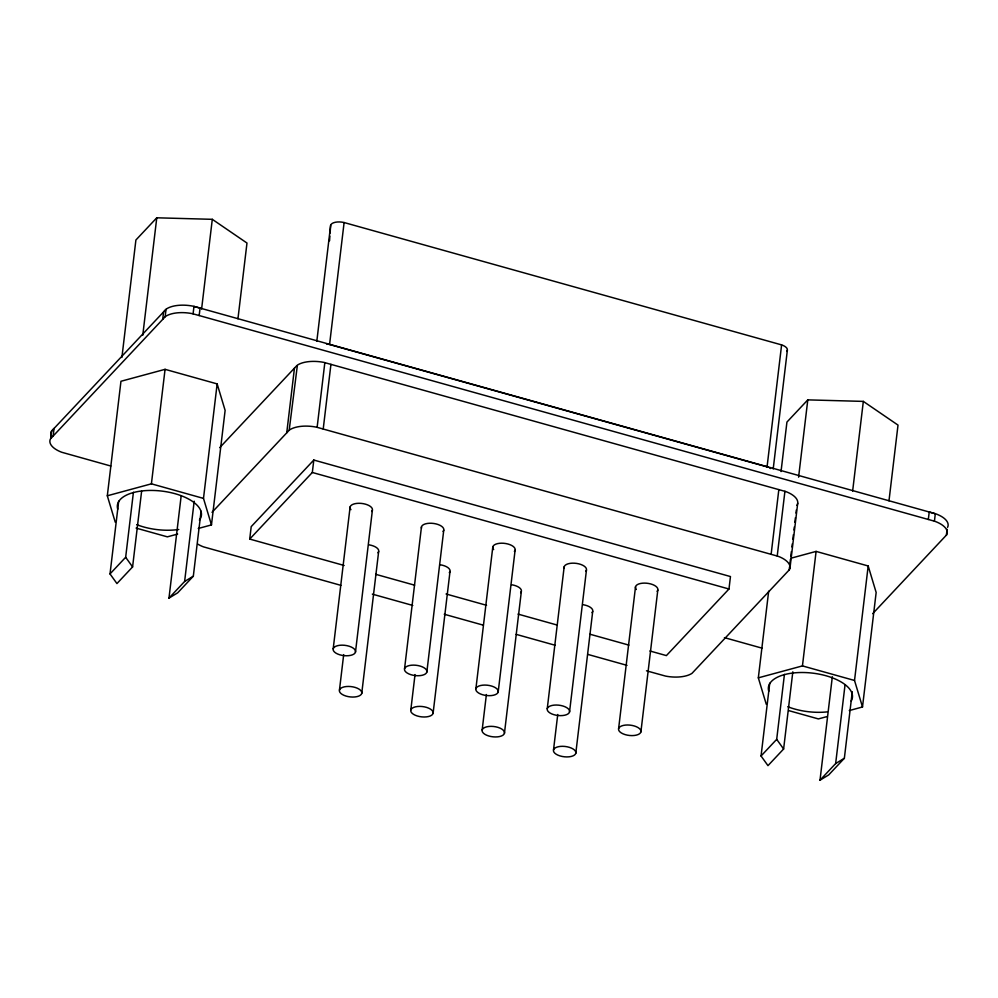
<?xml version="1.0" encoding="UTF-8"?>
<svg xmlns="http://www.w3.org/2000/svg" width="998" height="998" viewBox="0 0 998 998"><rect width="100%" height="100%" fill="white"/><g stroke="black" fill="none" stroke-linecap="round" stroke-linejoin="round"><path stroke-width="1.5" d="M329.552 240.805L329.876 236.164M330.101 233.083L330.637 225.361A10.454 4.79 6.8 0 1 344.11 222.542L781.609 344.896A10.516 4.815 6.8 0 1 786.736 351.408M50.736 438.496L51.622 431.024L166.03 309.305L165.144 316.778L50.424 438.945A24.938 11.44 6.8 0 0 61.726 452.256L110.79 466.029M53.168 435.901L54.054 428.429L51.31 431.473A24.938 11.44 6.8 0 0 51.522 436.775M121.893 357.484L135.903 240.007L156.773 217.801L212.3 219.323L246.98 243.038L237.948 318.786M115.281 522.278L107.31 495.781L120.958 381.273L165.069 369.335L217.152 383.906L225.124 410.403L211.464 524.911L198.24 528.491M141.604 491.278L132.584 566.926L116.941 583.568L110.017 573.925L118.687 501.196M142.764 335.291L156.773 217.801M110.017 573.925L125.661 557.271L133.42 492.288M162.699 319.372L163.597 311.9L166.516 308.906A24.938 11.44 6.8 0 1 192.951 306.149L200.062 308.083L199.176 315.555M107.31 495.781L151.409 483.83L165.069 369.335M934.427 521.181L193.088 313.846L193.974 306.386L935.313 513.708L934.427 521.181L935.375 521.492A24.938 11.44 6.8 0 1 946.69 534.803L872.689 613.658M201.608 308.981L212.3 219.323M201.072 511.213L193.325 576.195L177.669 592.837L168.974 598.126L181.125 496.231M168.974 598.126L184.618 581.472L194.198 501.196M211.464 524.911L203.492 498.401L217.152 383.906M344.148 565.479L249.725 539.07L251.209 526.632L313.809 460.041L730.461 576.557L728.977 589.007L666.39 655.599L649.898 650.983M286.738 432.845L294.46 368.125M212.025 512.336L289.183 430.25L297.392 365.131A24.938 11.44 6.8 0 1 323.814 362.374L785.888 491.602A24.938 11.44 6.8 0 1 797.202 504.913L796.891 505.362M316.828 341.154L330.637 225.361M646.479 670.806L665.579 676.095A24.938 11.44 6.8 0 0 692.001 673.338L789.48 569.633A24.938 11.44 6.8 0 0 778.178 556.31L317.127 427.331L324.837 362.611M249.725 539.07L312.324 472.478L313.809 460.041M768.373 467.351A10.516 4.815 6.8 0 0 767.063 466.864L329.565 344.51L344.11 222.542M323.215 429.028L330.937 364.32M333.195 648.812L350.111 506.922M339.457 690.08L343.686 654.613M355.475 652.131A11.29 5.177 6.8 0 0 339.919 645.269A11.29 5.177 6.8 0 0 337.611 654.002A11.29 5.177 6.8 0 0 355.475 652.131L372.391 510.252M361.738 693.41A11.29 5.177 6.8 0 0 346.181 686.549A11.29 5.177 6.8 0 0 343.861 695.282A11.29 5.177 6.8 0 0 361.738 693.41L378.654 551.532M404.552 668.76L421.468 526.882M410.802 710.04L415.031 674.561M426.832 672.091A11.29 5.177 6.8 0 0 411.276 665.229A11.29 5.177 6.8 0 0 408.955 673.962A11.29 5.177 6.8 0 0 426.832 672.091L443.748 530.212M433.082 713.37A11.29 5.177 6.8 0 0 417.526 706.497A11.29 5.177 6.8 0 0 415.218 715.229A11.29 5.177 6.8 0 0 433.082 713.37L450.011 571.492M475.896 688.72L492.812 546.842M482.159 729.987L486.388 694.521M498.177 692.051A11.29 5.177 6.8 0 0 482.62 685.177A11.29 5.177 6.8 0 0 480.312 693.909A11.29 5.177 6.8 0 0 498.177 692.051L515.105 550.172M504.439 733.318A11.29 5.177 6.8 0 0 488.883 726.457A11.29 5.177 6.8 0 0 486.575 735.189A11.29 5.177 6.8 0 0 504.439 733.318L521.355 591.44M547.253 708.667L564.169 566.789M553.516 749.947L557.745 714.481M569.534 711.998A11.29 5.177 6.8 0 0 553.977 705.137A11.29 5.177 6.8 0 0 551.669 713.869A11.29 5.177 6.8 0 0 569.534 711.998L586.45 570.12M575.796 753.278A11.29 5.177 6.8 0 0 560.24 746.417A11.29 5.177 6.8 0 0 557.919 755.149A11.29 5.177 6.8 0 0 575.796 753.278L592.712 611.4M618.61 728.627L635.526 586.749M640.891 731.958A11.29 5.177 6.8 0 0 625.334 725.097A11.29 5.177 6.8 0 0 623.014 733.829A11.29 5.177 6.8 0 0 640.891 731.958L657.807 590.08M767.063 466.864L781.609 344.896M773.2 468.96L787.372 350.086M771.13 554.302L778.839 489.581M781.035 471.543L786.935 422.067L807.794 399.874L863.332 401.396L898.013 425.098L888.981 500.846M766.302 704.351L758.33 677.842L768.672 591.203M777.217 555.998L784.927 491.278M792.824 671.804L783.617 748.999L767.973 765.641L761.05 755.985L769.72 683.268M798.587 477.169L807.794 399.874M789.169 570.083L789.543 567.001M789.905 563.92L790.453 559.292M790.828 556.21L791.377 551.595M791.925 546.966L792.3 543.885M792.849 539.269L793.398 534.641M793.946 530.013L794.321 526.932M794.87 522.316L795.418 517.688M795.967 513.072L796.342 509.99M790.004 567.924L797.714 503.204M761.05 755.985L776.694 739.343L784.44 674.361M758.33 677.842L802.442 665.903L816.102 551.407L868.185 565.978L876.157 592.475L862.497 706.971L849.261 710.564M852.641 491.053L863.332 401.396M852.28 691.726L844.358 758.268L828.702 774.91L820.007 780.199L832.332 676.756M820.007 780.199L835.65 763.545L845.044 684.815M862.497 706.971L854.525 680.474L868.185 565.978M928.327 519.471L929.225 512.011L936.274 514.02A24.938 11.44 6.8 0 1 947.576 527.343M946.378 535.252L947.09 529.289M219.735 447.628L296.905 365.53M165.144 316.778L165.631 316.378A24.938 11.44 6.8 0 1 192.053 313.609L193.088 313.846M289.183 430.25L289.669 429.851A24.938 11.44 6.8 0 1 316.092 427.094L317.127 427.331M184.618 581.472L193.325 576.195M835.65 763.545L844.358 758.268M177.656 534.055L167.365 536.849L136.115 528.104M791.102 558.169L816.102 551.407M827.217 716.527L818.385 718.922L788.632 710.588M312.324 472.478L728.977 589.007M724.423 637.635L761.923 648.126M151.409 483.83L203.492 498.401M802.442 665.903L854.525 680.474M375.622 574.287L414.594 585.177M446.069 593.985L486.537 605.299M518.012 614.094L556.971 624.998M589.955 634.217L628.915 645.12M340.879 585.339L203.505 546.867A24.938 11.44 6.8 0 1 197.679 544.035M372.341 594.134L412.785 605.449M444.247 614.244L483.194 625.135M516.153 634.354L555.1 645.244M588.059 654.463L627.006 665.354M776.694 739.343L783.617 748.999M125.661 557.271L132.584 566.926M769.558 467.912A10.516 4.815 6.8 0 1 770.593 468.524M326.546 343.998A10.454 4.79 6.8 0 1 329.565 344.51M768.759 691.277A42.315 19.411 6.8 0 1 812.684 673.139A42.315 19.411 6.8 0 1 851.182 701.07M826.968 711.911A42.315 19.411 6.8 0 1 787.771 706.734M117.739 509.205A42.315 19.411 6.8 0 1 163.023 491.241A42.315 19.411 6.8 0 1 199.388 520.158M178.779 529.476A42.315 19.411 6.8 0 1 136.738 524.661M368.848 544.821A11.29 5.177 6.8 0 1 377.93 552.78M440.193 564.781A11.29 5.177 6.8 0 1 449.275 572.74M511.55 584.741A11.29 5.177 6.8 0 1 520.632 592.687M350.934 509.666A11.29 5.177 6.8 0 1 361.126 503.379A11.29 5.177 6.8 0 1 371.668 511.5M421.493 528.241A11.29 5.177 6.8 0 1 433.943 523.501A11.29 5.177 6.8 0 1 443.025 531.46M493.648 549.586A11.29 5.177 6.8 0 1 503.828 543.286A11.29 5.177 6.8 0 1 514.369 551.42M564.207 568.149A11.29 5.177 6.8 0 1 576.644 563.421A11.29 5.177 6.8 0 1 585.726 571.367M636.35 589.494A11.29 5.177 6.8 0 1 646.529 583.194A11.29 5.177 6.8 0 1 657.083 591.327M582.907 604.688A11.29 5.177 6.8 0 1 591.989 612.647"/></g></svg>
